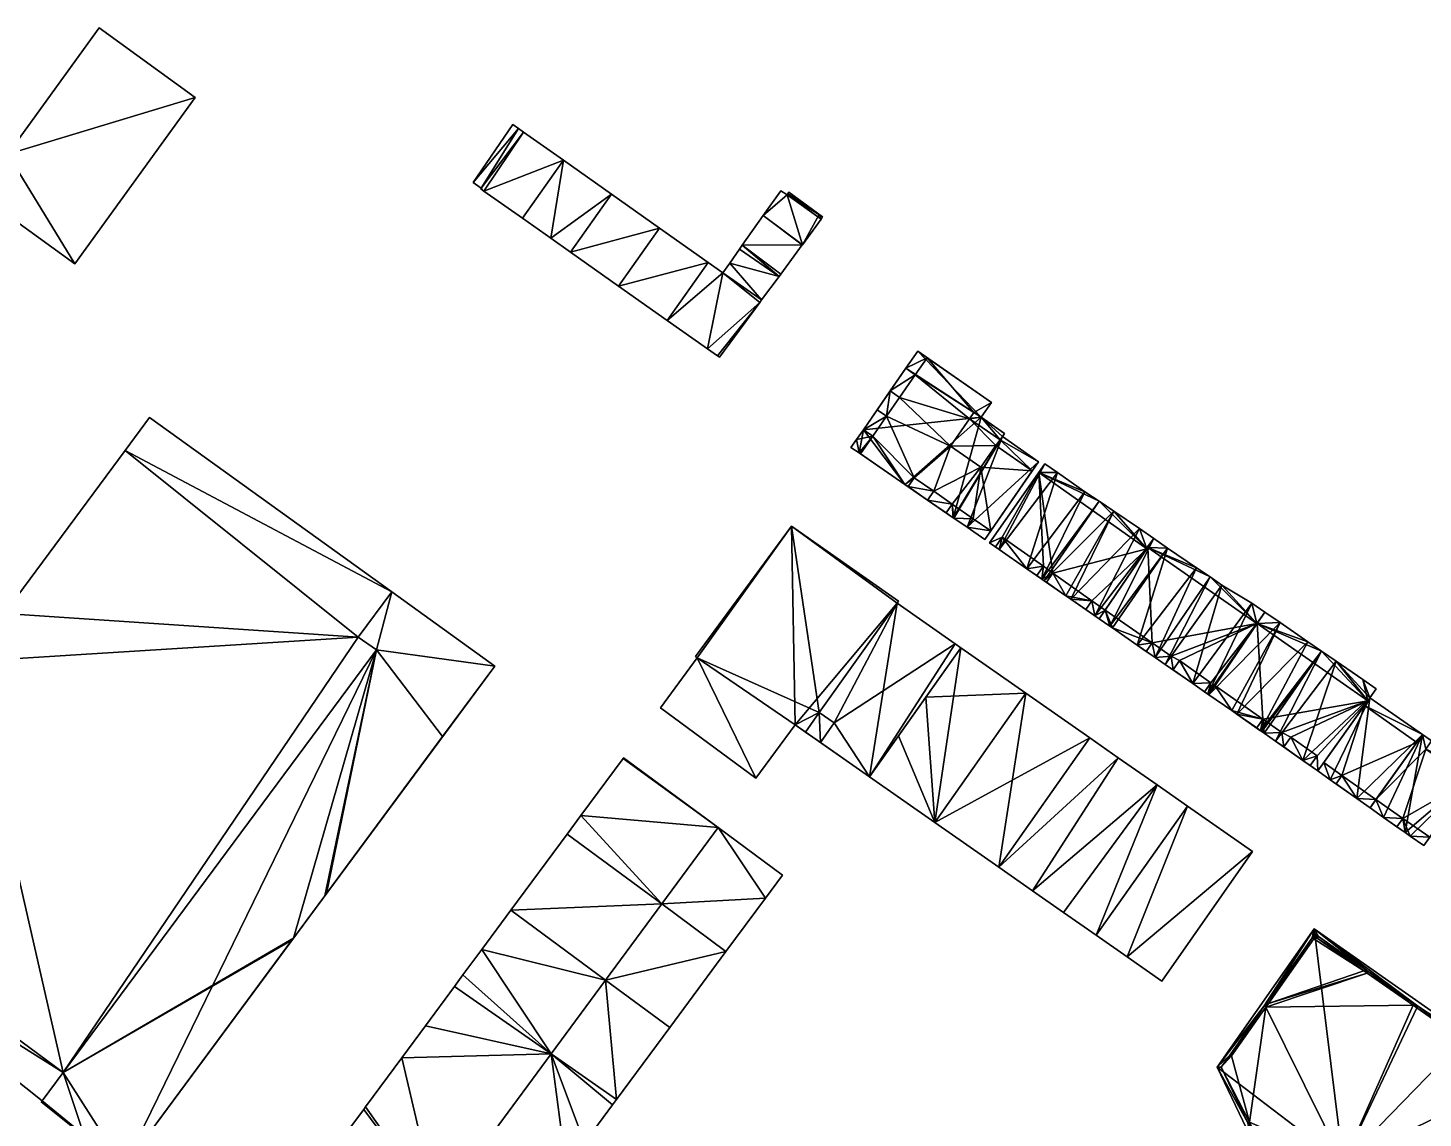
# Model space of a CAD drawing. Header units: inches. Extents: x 92123 to 92822, y 437993 to 438384.
# Drawn here: x 92481.2 to 92657.7, y 438186.5 to 438324.5 of the extents above; entities that cross this region are included whole.
import ezdxf

# ---------------------------------------------------------------- set-up
doc = ezdxf.new("R2010")
doc.units = ezdxf.units.IN
doc.header["$MEASUREMENT"] = 0
doc.layers.add('9200_4380_building', color=10, linetype='Continuous')

msp = doc.modelspace()

# ---------------------------------------------------------------- meshes
at = {"layer": '9200_4380_building'}
mesh = msp.add_polyface(dxfattribs=at)
corners = [(92502.32, 438315.67, 4.22), (92490.17, 438324.49, 4.22), (92478.63, 438308.51, 4.22), (92474.92, 438303.38, 4.22), (92487.08, 438294.6, 4.23), (92478.63, 438308.51, -1.38), (92490.17, 438324.49, -1.38), (92474.92, 438303.38, -1.38), (92487.08, 438294.6, -1.38), (92502.32, 438315.67, -1.38)]
mesh.append_faces([[corners[k] for k in face] for face in [(4, 3, 8), (3, 7, 8), (5, 9, 8), (6, 9, 5), (5, 8, 7), (9, 6, 1), (9, 1, 0), (0, 4, 8), (0, 8, 9), (5, 7, 2), (7, 3, 2), (6, 5, 1), (5, 2, 1), (2, 4, 0), (3, 4, 2), (0, 1, 2)]])
mesh = msp.add_polyface(dxfattribs=at)
corners = [(92569.09, 438293.47, 5.48), (92569.09, 438293.47, -1.31), (92567.23, 438294.78, -1.31), (92569.09, 438293.47, 8.08), (92567.23, 438294.78, 8.08), (92561.07, 438299.14, 8.08), (92561.07, 438299.14, -1.31), (92554.99, 438303.44, 8.08), (92554.99, 438303.44, -1.31), (92548.91, 438307.74, -1.31), (92548.91, 438307.74, 8.08), (92543.88, 438311.29, -1.31), (92543.88, 438311.29, 8.08), (92543.22, 438311.76, 8.08), (92543.22, 438311.76, -1.31), (92542.5, 438312.27, -1.31), (92542.5, 438312.27, 8.08), (92573.99, 438290.04, 8.08), (92573.99, 438290.04, 5.48), (92537.49, 438304.9, 8.08), (92537.49, 438304.9, -1.31), (92538.52, 438304.19, 8.08), (92538.52, 438304.19, -1.31), (92538.46, 438304.1, 8.08), (92538.46, 438304.1, -1.31), (92538.84, 438303.83, -1.31), (92538.84, 438303.83, 8.08), (92543.72, 438300.39, -1.31), (92543.72, 438300.39, 8.08), (92547.32, 438297.85, -1.31), (92547.32, 438297.85, 8.08), (92549.82, 438296.09, 8.08), (92549.82, 438296.09, -1.31), (92555.9, 438291.79, -1.31), (92555.9, 438291.79, 8.08), (92562.06, 438287.45, -1.31), (92562.06, 438287.45, 8.08), (92567.17, 438283.84, 8.08), (92567.17, 438283.84, -1.31), (92568.41, 438282.97, -1.31), (92568.41, 438282.97, 8.08), (92568.65, 438282.8, -1.31), (92568.65, 438282.8, 8.08), (92573.76, 438289.73, 8.08), (92573.99, 438290.04, -1.31), (92573.76, 438289.73, -1.31)]
mesh.append_faces([[corners[k] for k in face] for face in [(37, 40, 43), (3, 37, 43), (3, 36, 37), (3, 4, 36), (36, 4, 34), (34, 4, 5), (31, 34, 5), (7, 31, 5), (7, 30, 31), (7, 10, 30), (30, 10, 28), (13, 16, 19), (21, 13, 19), (21, 12, 13), (40, 42, 43), (10, 12, 26), (10, 26, 28), (21, 26, 12), (43, 17, 3), (21, 23, 26), (44, 1, 0), (44, 0, 18), (39, 38, 45), (39, 45, 41), (45, 38, 1), (44, 45, 1), (1, 38, 35), (2, 1, 35), (33, 2, 35), (33, 6, 2), (33, 32, 6), (20, 15, 14), (24, 22, 25), (22, 14, 11), (6, 32, 8), (22, 11, 25), (22, 20, 14), (9, 25, 11), (29, 8, 32), (8, 29, 9), (27, 25, 9), (29, 27, 9), (43, 42, 41), (43, 41, 45), (45, 18, 43), (44, 18, 45), (18, 17, 43), (42, 40, 41), (40, 39, 41), (40, 37, 39), (37, 38, 39), (37, 36, 35), (37, 35, 38), (36, 34, 35), (34, 33, 35), (34, 31, 33), (31, 32, 33), (31, 30, 29), (31, 29, 32), (30, 28, 29), (28, 27, 29), (28, 26, 27), (26, 25, 27), (26, 23, 25), (23, 24, 25), (22, 24, 23), (22, 23, 21), (21, 19, 20), (21, 20, 22), (15, 20, 19), (15, 19, 16), (18, 0, 17), (0, 3, 17), (14, 15, 13), (15, 16, 13), (11, 14, 13), (11, 13, 12), (9, 11, 10), (11, 12, 10), (8, 9, 7), (9, 10, 7), (6, 8, 7), (6, 7, 5), (2, 6, 5), (2, 5, 4), (4, 0, 2), (3, 0, 4), (0, 1, 2)]])
mesh = msp.add_polyface(dxfattribs=at)
corners = [(92576.43, 438293.33, 8.08), (92576.2, 438293.03, 8.08), (92576.2, 438293.03, 5.48), (92576.43, 438293.33, -1.31), (92576.2, 438293.03, -1.31), (92579.16, 438297.04, 8.08), (92579.15, 438297.03, -1.31), (92579.16, 438297.04, -1.31), (92579.15, 438297.03, 8.08), (92581.54, 438300.27, -1.31), (92581.54, 438300.27, 8.08), (92581.7, 438300.55, 8.08), (92581.7, 438300.55, -1.31), (92581.27, 438300.86, 8.08), (92577.45, 438303.68, -1.31), (92577.45, 438303.68, 8.08), (92577.32, 438303.48, 8.08), (92577.32, 438303.48, -1.31), (92577.25, 438303.37, 8.08), (92577.25, 438303.37, -1.31), (92576.41, 438303.88, 8.08), (92576.41, 438303.88, -1.31), (92571.21, 438296.48, 5.48), (92571.55, 438296.97, -1.31), (92571.21, 438296.48, -1.31), (92571.21, 438296.48, 8.08), (92571.55, 438296.97, 8.08), (92574.2, 438300.73, -1.31), (92574.2, 438300.73, 8.08)]
mesh.append_faces([[corners[k] for k in face] for face in [(11, 13, 10), (10, 13, 5), (5, 13, 18), (28, 5, 18), (26, 8, 28), (26, 0, 8), (25, 1, 26), (26, 1, 0), (28, 8, 5), (18, 13, 16), (20, 28, 18), (13, 15, 16), (2, 22, 24), (2, 24, 4), (1, 25, 2), (25, 22, 2), (17, 14, 12), (19, 17, 12), (9, 19, 12), (9, 7, 19), (19, 27, 21), (19, 7, 27), (27, 7, 6), (23, 3, 4), (24, 23, 4), (6, 3, 23), (6, 23, 27), (27, 23, 28), (23, 26, 28), (21, 27, 20), (27, 28, 20), (22, 26, 23), (25, 26, 22), (22, 23, 24), (19, 21, 20), (19, 20, 18), (17, 19, 18), (17, 18, 16), (14, 17, 16), (14, 16, 15), (15, 13, 14), (13, 11, 12), (13, 12, 14), (11, 10, 9), (11, 9, 12), (8, 0, 6), (0, 3, 6), (10, 5, 9), (5, 7, 9), (5, 8, 6), (5, 6, 7), (4, 3, 2), (3, 0, 2), (0, 1, 2)]])
mesh = msp.add_polyface(dxfattribs=at)
corners = [(92576.2, 438293.03, 5.48), (92571.21, 438296.48, 5.48), (92569.96, 438294.7, 5.48), (92569.09, 438293.47, 5.48), (92573.99, 438290.04, 5.48), (92569.09, 438293.47, -1.31), (92573.99, 438290.04, -1.31), (92569.96, 438294.7, -1.31), (92571.21, 438296.48, -1.31), (92576.2, 438293.03, -1.31)]
mesh.append_faces([[corners[k] for k in face] for face in [(7, 9, 6), (8, 9, 7), (7, 6, 5), (9, 8, 0), (8, 1, 0), (0, 4, 9), (4, 6, 9), (7, 5, 3), (7, 3, 2), (8, 7, 1), (7, 2, 1), (4, 3, 5), (4, 5, 6), (2, 4, 0), (3, 4, 2), (0, 1, 2)]])
mesh = msp.add_polyface(dxfattribs=at)
corners = [(92593.3, 438267.53, 13.13), (92593.3, 438267.53, 10.36), (92595.78, 438265.83, 10.41), (92595.78, 438265.83, 13.14), (92588.06, 438272.79, 13.12), (92588.06, 438272.79, 10.46), (92586.87, 438273.62, 10.54), (92593.44, 438280.58, 13.14), (92592.26, 438281.4, 10.71), (92592.26, 438281.4, 13.13), (92591.44, 438277.69, 13.14), (92590.27, 438278.53, 13.12), (92590.27, 438278.53, 10.72), (92600.75, 438262.35, 13.11), (92599.99, 438261.26, 13.13), (92599.99, 438261.26, 10.78), (92598.12, 438264.21, 13.14), (92597.34, 438263.09, 10.83), (92597.34, 438263.09, 13.13), (92585.29, 438271.36, 10.67), (92585.29, 438271.36, -1.34), (92586.35, 438270.68, -1.34), (92586.35, 438270.68, 12.82), (92592.14, 438266.68, 13.13), (92586.5, 438270.58, 13.12), (92592.14, 438266.68, -1.34), (92595, 438264.7, 10.4), (92592.53, 438266.41, 10.35), (92598.23, 438262.48, -1.34), (92592.53, 438266.41, 13.13), (92595, 438264.7, 10.81), (92598.23, 438262.48, 13.13), (92598.31, 438262.42, -1.34), (92598.31, 438262.42, 13.13), (92599.99, 438261.26, -1.34), (92602.24, 438259.7, -1.34), (92602.24, 438259.7, 10.83), (92608.22, 438268.39, 13.13), (92603, 438260.8, 13.13), (92609.03, 438269.57, 10.63), (92609.03, 438269.57, -1.34), (92604.46, 438272.74, -1.34), (92604.46, 438272.74, 10.68), (92601.77, 438275.19, 13.13), (92601.77, 438275.19, -1.34), (92603.08, 438277.08, -1.34), (92603.08, 438277.08, 13.13), (92593.75, 438283.55, 10.7), (92593.75, 438283.55, -1.34), (92594.93, 438282.73, 13.13), (92588.62, 438276.14, 10.32), (92586.87, 438273.62, -1.34), (92592.26, 438281.4, -1.34), (92588.62, 438276.14, 10.67), (92586.02, 438272.39, 10.61), (92586.02, 438272.39, -1.34), (92589.8, 438275.32, 13.12), (92589.8, 438275.32, 10.35), (92604.73, 438273.13, -1.34), (92601.77, 438275.19, 14.87), (92604.73, 438273.13, 14.9), (92600.87, 438275.81, 14.87), (92600.87, 438275.81, 13.13), (92604.46, 438272.74, 15.42), (92604.18, 438272.33, 11.55), (92604.18, 438272.33, 15.98), (92603.62, 438271.62, 15.98), (92601.73, 438268.88, 13.13), (92603.62, 438271.62, 13.13), (92601.73, 438268.88, 15.99), (92597.9, 438271.53, 15.98), (92597.9, 438271.53, 13.13), (92600.3, 438274.99, 13.13), (92600.3, 438274.99, 15.97)]
mesh.append_faces([[corners[k] for k in face] for face in [(16, 3, 30), (16, 30, 17), (2, 1, 27), (2, 27, 26), (70, 66, 73), (69, 66, 70), (66, 65, 73), (38, 13, 15), (38, 15, 36), (64, 37, 39), (68, 37, 64), (39, 42, 64), (65, 63, 59), (73, 65, 59), (63, 60, 59), (73, 59, 61), (12, 53, 56), (12, 56, 10), (47, 8, 49), (8, 7, 49), (72, 7, 10), (7, 9, 11), (46, 62, 43), (62, 7, 72), (62, 49, 7), (71, 10, 56), (38, 67, 13), (67, 16, 13), (71, 0, 3), (72, 10, 71), (37, 67, 38), (37, 68, 67), (13, 33, 14), (31, 16, 18), (67, 3, 16), (33, 16, 31), (67, 71, 3), (46, 49, 62), (71, 56, 0), (23, 4, 24), (13, 16, 33), (0, 56, 4), (0, 23, 29), (7, 11, 10), (0, 4, 23), (4, 22, 24), (4, 54, 22), (22, 54, 19), (4, 6, 54), (57, 50, 6), (57, 6, 5), (2, 26, 30), (2, 30, 3), (44, 58, 41), (44, 41, 28), (34, 41, 40), (25, 51, 44), (25, 44, 28), (48, 45, 44), (52, 48, 44), (51, 52, 44), (21, 51, 25), (20, 55, 21), (21, 55, 51), (32, 41, 34), (28, 41, 32), (40, 35, 34), (0, 29, 1), (29, 27, 1), (65, 66, 68), (65, 68, 64), (72, 71, 73), (71, 70, 73), (62, 72, 61), (72, 73, 61), (69, 70, 67), (70, 71, 67), (66, 69, 67), (66, 67, 68), (63, 65, 64), (63, 64, 42), (41, 58, 42), (58, 60, 42), (60, 63, 42), (43, 62, 61), (43, 61, 59), (43, 60, 58), (59, 60, 43), (43, 58, 44), (56, 53, 57), (53, 50, 57), (57, 5, 56), (5, 4, 56), (51, 55, 6), (55, 54, 6), (48, 52, 47), (52, 8, 47), (55, 20, 54), (20, 19, 54), (50, 53, 12), (52, 12, 8), (52, 51, 50), (52, 50, 12), (12, 11, 9), (50, 51, 6), (12, 9, 8), (47, 46, 45), (49, 46, 47), (47, 45, 48), (46, 43, 45), (43, 44, 45), (40, 41, 39), (41, 42, 39), (39, 37, 36), (35, 40, 39), (35, 39, 36), (37, 38, 36), (36, 15, 35), (15, 34, 35), (32, 15, 33), (34, 15, 32), (15, 14, 33), (33, 31, 32), (31, 28, 32), (31, 18, 17), (31, 17, 28), (30, 26, 17), (25, 28, 26), (23, 25, 27), (29, 23, 27), (17, 26, 28), (25, 26, 27), (21, 25, 22), (25, 23, 22), (23, 24, 22), (22, 19, 21), (19, 20, 21), (16, 17, 18), (13, 14, 15), (10, 11, 12), (7, 8, 9), (4, 5, 6), (3, 0, 2), (0, 1, 2)]])
mesh = msp.add_polyface(dxfattribs=at)
corners = [(92452.8, 438216.48, 7.57), (92452.8, 438216.48, 6.64), (92485.61, 438192.23, 6.64), (92485.61, 438192.23, 7.57), (92450.89, 438213.9, -1.18), (92450.89, 438213.9, 6.64), (92450.89, 438213.91, 6.64), (92450.89, 438213.91, -1.18), (92451, 438213.82, 6.64), (92451, 438213.82, -1.18), (92451.11, 438213.96, -1.18), (92451.11, 438213.96, 6.64), (92482.95, 438188.64, -1.18), (92482.95, 438188.64, 6.64), (92496.54, 438275.16, -1.18), (92496.54, 438275.16, 7.57), (92527.21, 438253.07, 7.57), (92527.21, 438253.07, -1.18), (92493.46, 438270.99, 7.57), (92493.46, 438270.99, -1.18), (92478.2, 438250.35, 7.57), (92478.2, 438250.35, -1.18), (92473.72, 438244.29, -1.18), (92473.72, 438244.29, 7.57), (92473.51, 438244.45, -1.18), (92473.51, 438244.45, 7.57), (92522.96, 438247.35, -1.18), (92525.26, 438245.76, -1.18), (92485.61, 438192.23, -1.18), (92525.26, 438245.76, 7.57), (92522.96, 438247.35, 7.57)]
mesh.append_faces([[corners[k] for k in face] for face in [(18, 16, 15), (23, 30, 20), (18, 30, 16), (0, 3, 23), (25, 0, 23), (30, 18, 20), (30, 23, 3), (30, 3, 29), (1, 6, 11), (1, 11, 2), (11, 6, 8), (11, 13, 2), (6, 5, 8), (16, 30, 26), (16, 26, 17), (27, 26, 29), (26, 30, 29), (2, 13, 12), (2, 12, 28), (28, 27, 2), (27, 29, 2), (29, 3, 2), (19, 17, 26), (19, 26, 21), (10, 22, 28), (21, 26, 22), (22, 26, 28), (7, 24, 10), (4, 7, 9), (9, 7, 10), (14, 17, 19), (12, 10, 28), (10, 24, 22), (26, 27, 28), (7, 1, 24), (1, 25, 24), (0, 25, 1), (6, 1, 7), (22, 24, 23), (24, 25, 23), (21, 22, 20), (22, 23, 20), (19, 21, 20), (19, 20, 18), (14, 19, 18), (14, 18, 15), (17, 14, 16), (14, 15, 16), (13, 11, 12), (11, 10, 12), (11, 8, 10), (8, 9, 10), (8, 5, 4), (8, 4, 9), (7, 4, 6), (4, 5, 6), (3, 0, 2), (0, 1, 2)]])
mesh = msp.add_polyface(dxfattribs=at)
corners = [(92604.06, 438258.44, 9.24), (92604.45, 438260, 9.22), (92603.58, 438258.77, 9.22), (92607.55, 438256.02, 9.35), (92609.66, 438256.32, 9.38), (92608.82, 438255.14, 9.39), (92609.66, 438256.32, 12.12), (92610.83, 438255.44, 12.12), (92610.03, 438254.3, 9.43), (92610.83, 438255.44, 9.33), (92615.78, 438251.94, 12.13), (92615.78, 438251.94, 9.39), (92615.01, 438250.85, 9.56), (92609.82, 438269.3, 10.25), (92609.82, 438269.3, -1.36), (92602.83, 438259.29, -1.36), (92609.07, 438268.22, 12.04), (92602.83, 438259.29, 12.11), (92603.58, 438258.77, 12.12), (92604.06, 438258.44, -1.36), (92607.55, 438256.02, -1.36), (92609.45, 438254.7, -1.36), (92609.45, 438254.7, 9.41), (92609.77, 438254.48, -1.36), (92609.77, 438254.48, 9.42), (92612.51, 438252.58, -1.36), (92612.51, 438252.58, 9.5), (92613.13, 438252.15, -1.36), (92613.13, 438252.15, 9.52), (92616.16, 438250.06, -1.36), (92616.16, 438250.06, 9.64), (92616.73, 438249.66, -1.36), (92616.73, 438249.66, 9.68), (92622.74, 438258.53, 12.07), (92617.47, 438250.75, 12.13), (92623.63, 438259.84, -1.36), (92623.63, 438259.84, 9.92), (92618.57, 438263.3, -1.36), (92618.57, 438263.3, 10.08), (92621.8, 438261.09, 9.97), (92621.8, 438261.09, -1.36), (92616.7, 438264.55, -1.36), (92616.7, 438264.55, 10.14), (92614.88, 438265.77, -1.36), (92614.88, 438265.77, 10.19), (92611.44, 438268.19, -1.36), (92611.44, 438268.19, 10.23), (92604.45, 438260, 12.11)]
mesh.append_faces([[corners[k] for k in face] for face in [(47, 6, 16), (7, 10, 33), (17, 47, 16), (16, 7, 33), (16, 6, 7), (17, 18, 47), (10, 34, 33), (12, 30, 10), (30, 32, 34), (30, 34, 10), (8, 7, 24), (22, 7, 6), (24, 7, 22), (22, 6, 5), (29, 35, 31), (29, 40, 35), (29, 27, 40), (40, 27, 37), (37, 27, 25), (23, 37, 25), (23, 41, 37), (19, 15, 14), (21, 43, 41), (45, 43, 20), (20, 43, 21), (45, 19, 14), (41, 23, 21), (45, 20, 19), (38, 33, 39), (33, 36, 39), (42, 33, 38), (46, 16, 44), (33, 42, 16), (46, 13, 16), (16, 42, 44), (11, 9, 26), (11, 26, 28), (11, 28, 12), (26, 9, 8), (10, 7, 11), (7, 9, 11), (47, 18, 2), (47, 2, 1), (6, 47, 4), (47, 1, 4), (35, 40, 36), (40, 39, 36), (45, 14, 46), (14, 13, 46), (43, 45, 44), (45, 46, 44), (41, 43, 42), (43, 44, 42), (37, 41, 38), (41, 42, 38), (40, 37, 39), (37, 38, 39), (36, 33, 32), (31, 35, 32), (35, 36, 32), (33, 34, 32), (32, 30, 31), (30, 29, 31), (30, 12, 29), (27, 12, 28), (29, 12, 27), (28, 26, 27), (26, 25, 27), (23, 25, 8), (25, 26, 8), (23, 8, 24), (24, 22, 23), (22, 21, 23), (22, 5, 21), (20, 5, 3), (21, 5, 20), (3, 0, 20), (0, 19, 20), (0, 2, 19), (15, 2, 17), (19, 2, 15), (2, 18, 17), (17, 13, 15), (16, 13, 17), (13, 14, 15), (10, 11, 12), (7, 8, 9), (6, 4, 5), (5, 4, 3), (0, 3, 1), (3, 4, 1), (0, 1, 2)]])
mesh = msp.add_polyface(dxfattribs=at)
corners = [(92581.29, 438237.81, 8.21), (92581.29, 438237.81, 10.68), (92583.17, 438236.5, 10.68), (92583.17, 438236.5, 8.21), (92599.2, 438246.01, -1.34), (92598.49, 438246.5, 8.21), (92599.2, 438246.01, 8.21), (92598.49, 438246.5, -1.34), (92591.14, 438251.64, 8.21), (92591.14, 438251.64, -1.34), (92591.33, 438251.91, 8.21), (92591.33, 438251.91, -1.34), (92577.76, 438261.39, 8.21), (92577.76, 438261.39, -1.34), (92565.62, 438244.91, 8.21), (92565.62, 438244.91, -1.34), (92565.85, 438244.74, -1.34), (92565.85, 438244.74, 8.21), (92561.2, 438238.41, -1.34), (92561.2, 438238.41, 8.21), (92573.26, 438229.51, -1.34), (92573.26, 438229.51, 8.21), (92578.23, 438236.26, 8.21), (92578.23, 438236.26, -1.34), (92581.43, 438234.02, 8.21), (92579.56, 438235.33, 10.68), (92579.56, 438235.33, 8.21), (92587.65, 438229.67, -1.34), (92587.65, 438229.67, 8.21), (92581.43, 438234.02, 10.68)]
mesh.append_faces([[corners[k] for k in face] for face in [(2, 1, 29), (1, 25, 29), (28, 3, 24), (28, 5, 3), (8, 12, 0), (3, 5, 8), (0, 12, 17), (0, 22, 26), (17, 19, 21), (22, 17, 21), (22, 0, 17), (10, 12, 8), (8, 0, 3), (28, 6, 5), (17, 12, 14), (2, 29, 3), (29, 24, 3), (23, 13, 9), (23, 9, 27), (13, 11, 9), (15, 13, 16), (16, 13, 23), (18, 16, 20), (9, 7, 27), (20, 16, 23), (7, 4, 27), (0, 26, 1), (26, 25, 1), (6, 28, 4), (28, 27, 4), (26, 23, 24), (25, 24, 29), (24, 27, 28), (22, 23, 26), (23, 27, 24), (24, 25, 26), (22, 21, 20), (22, 20, 23), (21, 19, 20), (19, 18, 20), (16, 18, 17), (18, 19, 17), (17, 14, 16), (14, 15, 16), (13, 15, 14), (13, 14, 12), (11, 13, 12), (11, 12, 10), (10, 8, 9), (10, 9, 11), (7, 9, 8), (7, 8, 5), (4, 7, 5), (4, 5, 6), (3, 0, 2), (0, 1, 2)]])
mesh = msp.add_polyface(dxfattribs=at)
corners = [(92636.68, 438249.08, 12), (92630.86, 438241.59, 12.14), (92630.57, 438240.07, 12.15), (92623.4, 438246.62, 12.12), (92622.86, 438258.71, 12), (92617.47, 438250.75, 12.1), (92630.46, 438240.15, 12.15), (92630.05, 438240.43, 12.15), (92625.81, 438244.94, 12.15), (92626.06, 438243.2, 12.14), (92625.07, 438243.88, 12.14), (92626.89, 438244.38, 12.13), (92623.4, 438246.62, 9.3), (92622.66, 438245.55, 9.47), (92625.07, 438243.88, 9.65), (92632.25, 438253.95, -1.26), (92632.25, 438253.95, 9.96), (92636.02, 438251.64, 9.59), (92636.02, 438251.64, -1.26), (92630.74, 438254.97, -1.26), (92630.74, 438254.97, 10), (92629.03, 438256.12, -1.26), (92629.03, 438256.12, 10.04), (92625.38, 438258.64, -1.26), (92625.38, 438258.64, 10.08), (92623.63, 438259.84, -1.26), (92623.63, 438259.84, 10.1), (92616.73, 438249.66, -1.26), (92616.73, 438249.66, 9.5), (92617.47, 438250.75, 9.44), (92625.07, 438243.88, -1.26), (92626.06, 438243.2, 9.36), (92628.55, 438241.47, 9.37), (92628.55, 438241.47, -1.26), (92618.07, 438248.73, 9.49), (92618.07, 438248.73, -1.26), (92618.38, 438248.52, 9.49), (92618.38, 438248.52, -1.26), (92621.53, 438246.33, 9.47), (92621.53, 438246.33, -1.26), (92623.79, 438244.77, -1.26), (92623.79, 438244.77, 9.55), (92630.05, 438240.43, 9.38), (92630.46, 438240.15, -1.26), (92630.57, 438240.07, -1.26), (92637.66, 438250.53, 9.55), (92637.66, 438250.53, -1.26), (92630.86, 438241.59, 9.39), (92626.89, 438244.38, 9.38)]
mesh.append_faces([[corners[k] for k in face] for face in [(31, 32, 48), (32, 42, 47), (32, 47, 48), (13, 41, 3), (41, 14, 8), (41, 8, 3), (0, 16, 20), (24, 4, 22), (4, 24, 26), (45, 17, 0), (4, 0, 20), (17, 16, 0), (4, 20, 22), (43, 46, 44), (43, 18, 46), (43, 33, 18), (18, 33, 15), (15, 33, 30), (19, 15, 30), (27, 25, 35), (23, 35, 25), (39, 37, 23), (23, 37, 35), (21, 40, 39), (21, 39, 23), (19, 40, 21), (40, 19, 30), (12, 29, 36), (12, 36, 38), (36, 29, 34), (34, 29, 28), (12, 38, 13), (11, 9, 48), (9, 31, 48), (1, 11, 47), (11, 48, 47), (47, 42, 7), (47, 7, 1), (3, 5, 29), (3, 29, 12), (46, 18, 45), (18, 17, 45), (44, 45, 2), (46, 45, 44), (45, 0, 2), (2, 6, 44), (6, 43, 44), (6, 7, 42), (6, 42, 43), (43, 42, 33), (33, 42, 32), (14, 41, 30), (41, 40, 30), (41, 13, 40), (39, 13, 38), (40, 13, 39), (38, 36, 37), (38, 37, 39), (36, 34, 35), (36, 35, 37), (34, 28, 27), (34, 27, 35), (33, 31, 30), (32, 31, 33), (14, 31, 9), (30, 31, 14), (14, 9, 10), (25, 27, 29), (25, 29, 26), (5, 4, 29), (29, 4, 26), (27, 28, 29), (23, 25, 24), (25, 26, 24), (21, 23, 22), (23, 24, 22), (19, 21, 20), (21, 22, 20), (15, 19, 16), (19, 20, 16), (18, 15, 17), (15, 16, 17), (8, 14, 10), (3, 12, 13), (0, 11, 1), (11, 8, 9), (0, 8, 11), (9, 8, 10), (0, 3, 8), (0, 4, 3), (1, 7, 6), (1, 6, 2), (3, 4, 5), (0, 1, 2)]])
mesh = msp.add_polyface(dxfattribs=at)
corners = [(92485.61, 438192.23, 6.64), (92525.26, 438245.76, -1.18), (92485.61, 438192.23, -1.18), (92485.61, 438192.23, 7.57), (92525.26, 438245.76, 7.57), (92527.21, 438253.07, 7.57), (92540.24, 438243.69, -1.18), (92527.21, 438253.07, -1.18), (92527.21, 438253.07, 10.22), (92540.24, 438243.69, 10.22), (92482.84, 438188.5, -1.18), (92488.32, 438184.14, 10.22), (92482.84, 438188.5, 10.22), (92493.28, 438180.2, -1.18), (92493.28, 438180.2, 10.22), (92514.56, 438208.97, 10.22), (92514.77, 438209.26, 10.22), (92518.72, 438214.6, 10.22), (92518.94, 438214.89, 10.22), (92533.63, 438234.76, 10.22), (92522.96, 438247.35, 10.22), (92522.96, 438247.35, 7.57), (92525.26, 438245.76, 10.22), (92482.95, 438188.64, 6.64), (92482.95, 438188.64, -1.18), (92482.95, 438188.64, 10.22), (92485.61, 438192.23, 10.22), (92522.96, 438247.35, -1.18)]
mesh.append_faces([[corners[k] for k in face] for face in [(18, 19, 22), (16, 17, 22), (26, 16, 22), (14, 15, 26), (11, 14, 26), (16, 26, 15), (25, 11, 26), (8, 22, 9), (17, 18, 22), (22, 19, 9), (12, 11, 25), (20, 22, 8), (2, 24, 0), (24, 23, 0), (4, 21, 27), (4, 27, 1), (7, 27, 5), (27, 21, 5), (13, 1, 6), (13, 2, 1), (13, 24, 2), (1, 7, 6), (27, 7, 1), (10, 24, 13), (4, 3, 26), (4, 26, 22), (25, 3, 23), (26, 3, 25), (3, 0, 23), (12, 23, 10), (25, 23, 12), (23, 24, 10), (22, 20, 4), (20, 21, 4), (5, 21, 20), (5, 20, 8), (9, 19, 6), (19, 18, 6), (6, 18, 17), (13, 17, 16), (6, 17, 13), (14, 13, 15), (15, 13, 16), (10, 13, 11), (13, 14, 11), (10, 11, 12), (5, 9, 6), (8, 9, 5), (5, 6, 7), (0, 4, 1), (3, 4, 0), (0, 1, 2)]])
mesh = msp.add_polyface(dxfattribs=at)
corners = [(92636.69, 438249.1, 12.05), (92644.84, 438245.59, 9.64), (92643.14, 438246.75, 9.67), (92650.7, 438239.29, 11.96), (92639.62, 438249.2, 9.72), (92637.66, 438250.53, 9.77), (92646.69, 438244.31, 9.59), (92650.06, 438242.01, 9.52), (92650.95, 438239.65, 11.38), (92651.76, 438240.79, 9.54), (92637.42, 438236.97, 12.17), (92637.42, 438236.97, 9.3), (92636.65, 438235.86, 9.67), (92639.83, 438235.29, 12.18), (92639.04, 438234.18, 9.72), (92639.04, 438234.18, 12.1), (92630.57, 438240.07, -1.47), (92630.57, 438240.07, 9.69), (92631.37, 438241.24, 9.36), (92631.37, 438241.24, 12.13), (92637.66, 438250.53, -1.47), (92640.08, 438233.45, 12.09), (92639.04, 438234.18, -1.47), (92640.08, 438233.45, 9.34), (92642.5, 438231.74, 9.34), (92642.5, 438231.74, -1.47), (92633.49, 438238.05, 9.68), (92633.49, 438238.05, -1.47), (92634.14, 438237.6, 9.68), (92634.14, 438237.6, -1.47), (92637.15, 438235.51, -1.47), (92637.15, 438235.51, 9.68), (92637.3, 438235.41, -1.47), (92637.3, 438235.41, 9.68), (92637.6, 438235.2, -1.47), (92637.6, 438235.2, 9.69), (92643.41, 438231.1, 9.34), (92644.38, 438230.41, -1.47), (92644.38, 438230.41, 12.06), (92643.41, 438231.1, 12.06), (92650.7, 438239.29, 11.96), (92650.95, 438239.65, -1.47), (92651.76, 438240.79, -1.47), (92646.69, 438244.31, -1.47), (92650.06, 438242.01, -1.47), (92644.84, 438245.59, -1.47), (92643.14, 438246.75, -1.47), (92639.62, 438249.2, -1.47), (92640.95, 438234.68, 12.08), (92640.95, 438234.68, 9.32), (92644.3, 438232.31, 12.05), (92644.3, 438232.31, 9.31)]
mesh.append_faces([[corners[k] for k in face] for face in [(23, 24, 49), (24, 36, 51), (24, 51, 49), (10, 35, 13), (10, 33, 35), (12, 31, 10), (35, 14, 13), (31, 33, 10), (44, 42, 41), (43, 44, 41), (25, 43, 41), (22, 45, 43), (22, 34, 45), (45, 32, 30), (46, 30, 29), (47, 16, 20), (47, 29, 27), (46, 29, 47), (45, 30, 46), (22, 43, 25), (34, 32, 45), (41, 37, 25), (47, 27, 16), (21, 13, 15), (40, 13, 48), (48, 13, 21), (40, 10, 13), (40, 0, 10), (40, 50, 38), (38, 50, 39), (10, 0, 19), (40, 48, 50), (11, 18, 26), (11, 26, 28), (11, 28, 12), (26, 18, 17), (51, 36, 50), (36, 39, 50), (50, 48, 49), (50, 49, 51), (48, 21, 23), (48, 23, 49), (10, 19, 18), (10, 18, 11), (42, 44, 7), (42, 7, 9), (47, 20, 4), (20, 5, 4), (46, 47, 2), (47, 4, 2), (45, 46, 1), (46, 2, 1), (43, 45, 6), (45, 1, 6), (44, 43, 7), (43, 6, 7), (9, 8, 41), (9, 41, 42), (37, 8, 38), (41, 8, 37), (8, 40, 38), (38, 39, 36), (38, 36, 37), (37, 36, 25), (25, 36, 24), (14, 35, 22), (35, 34, 22), (35, 33, 34), (33, 32, 34), (33, 31, 32), (31, 30, 32), (31, 12, 30), (29, 12, 28), (30, 12, 29), (28, 26, 27), (28, 27, 29), (26, 17, 16), (26, 16, 27), (25, 23, 22), (24, 23, 25), (14, 23, 21), (22, 23, 14), (14, 21, 15), (20, 16, 18), (20, 18, 5), (19, 0, 18), (18, 0, 5), (16, 17, 18), (13, 14, 15), (10, 11, 12), (6, 3, 7), (7, 8, 9), (7, 3, 8), (6, 1, 3), (2, 4, 0), (0, 4, 5), (0, 3, 1), (0, 1, 2)]])
mesh = msp.add_polyface(dxfattribs=at)
corners = [(92595.91, 438223.9, -1.19), (92587.65, 438229.67, -1.19), (92599.2, 438246.01, -1.19), (92607.43, 438240.26, -1.19), (92587.65, 438229.67, 4.98), (92595.91, 438223.9, 4.98), (92607.43, 438240.26, 4.95), (92599.2, 438246.01, 4.94), (92591.33, 438234.87, 4.97), (92594.79, 438239.77, 4.96)]
mesh.append_faces([[corners[k] for k in face] for face in [(9, 6, 7), (8, 5, 9), (6, 9, 5), (4, 5, 8), (4, 8, 1), (1, 9, 2), (9, 7, 2), (8, 9, 1), (3, 2, 7), (3, 7, 6), (6, 5, 0), (6, 0, 3), (5, 4, 0), (4, 1, 0), (3, 0, 2), (0, 1, 2)]])
mesh = msp.add_polyface(dxfattribs=at)
corners = [(92615.54, 438234.59, -1.25), (92595.91, 438223.9, -1.25), (92607.43, 438240.26, -1.25), (92604.03, 438218.22, -1.25), (92595.91, 438223.9, 4.96), (92607.43, 438240.26, 4.93), (92604.03, 438218.22, 4.95), (92615.54, 438234.59, 4.91)]
mesh.append_faces([[corners[k] for k in face] for face in [(5, 4, 6), (5, 6, 7), (0, 2, 7), (2, 5, 7), (7, 6, 3), (7, 3, 0), (6, 4, 1), (6, 1, 3), (2, 1, 5), (1, 4, 5), (0, 3, 1), (0, 1, 2)]])
mesh = msp.add_polyface(dxfattribs=at)
corners = [(92647.43, 438229.84, 11.84), (92650.27, 438238.7, 11.7), (92645.13, 438231.47, 11.81), (92651.74, 438226.8, 11.89), (92656.9, 438234.03, 11.77), (92647.43, 438229.84, 9.04), (92646.69, 438228.78, 9.19), (92645.95, 438229.3, 9.23), (92644.38, 438230.41, -1.47), (92645.95, 438229.3, -1.47), (92644.38, 438230.41, 9.31), (92649.32, 438226.93, -1.47), (92649.32, 438226.93, 9.28), (92650.99, 438225.75, -1.47), (92650.99, 438225.75, 9.34), (92657.61, 438235.02, -1.47), (92657.61, 438235.02, 10.08), (92650.95, 438239.65, 10.07), (92650.95, 438239.65, -1.47), (92645.13, 438231.47, 9.19)]
mesh.append_faces([[corners[k] for k in face] for face in [(11, 15, 13), (9, 18, 11), (15, 11, 18), (8, 18, 9), (16, 17, 1), (16, 1, 4), (6, 12, 0), (12, 14, 3), (12, 3, 0), (10, 7, 19), (7, 6, 5), (7, 5, 19), (0, 2, 19), (0, 19, 5), (18, 8, 19), (18, 19, 17), (2, 1, 19), (19, 1, 17), (8, 10, 19), (15, 18, 17), (15, 17, 16), (16, 4, 14), (13, 15, 14), (15, 16, 14), (4, 3, 14), (14, 12, 13), (12, 11, 13), (12, 6, 11), (9, 6, 7), (11, 6, 9), (7, 10, 8), (7, 8, 9), (0, 5, 6), (0, 4, 1), (3, 4, 0), (0, 1, 2)]])
mesh = msp.add_polyface(dxfattribs=at)
corners = [(92604.03, 438218.22, 4.97), (92619.12, 438232.09, 4.9), (92615.54, 438234.59, 4.9), (92608.29, 438215.24, 4.97), (92624.05, 438228.64, 4.9), (92612.22, 438212.5, 4.97), (92616.32, 438209.63, 4.96), (92627.89, 438225.96, 4.89), (92604.03, 438218.22, -1.28), (92608.29, 438215.24, -1.28), (92612.22, 438212.5, -1.28), (92616.32, 438209.63, -1.28), (92624.05, 438228.64, -1.28), (92627.89, 438225.96, -1.28), (92619.12, 438232.09, -1.28), (92615.54, 438234.59, -1.28)]
mesh.append_faces([[corners[k] for k in face] for face in [(7, 6, 11), (7, 11, 13), (11, 12, 13), (10, 9, 12), (9, 8, 14), (14, 8, 15), (9, 14, 12), (12, 11, 10), (15, 8, 2), (8, 0, 2), (14, 15, 1), (15, 2, 1), (12, 14, 4), (14, 1, 4), (13, 12, 7), (12, 4, 7), (6, 5, 10), (6, 10, 11), (5, 3, 9), (5, 9, 10), (3, 0, 8), (3, 8, 9), (7, 4, 6), (6, 4, 5), (5, 4, 3), (0, 3, 1), (3, 4, 1), (0, 1, 2)]])
mesh = msp.add_polyface(dxfattribs=at)
corners = [(92658.06, 438233.18, 11.77), (92658.77, 438234.21, 11.77), (92657.61, 438235.02, 11.77), (92655.14, 438224.41, 11.86), (92651.73, 438226.79, 11.85), (92658.55, 438222.03, 11.87), (92663.68, 438229.28, 11.8), (92658.77, 438234.21, 10.11), (92652.71, 438224.54, 9.47), (92650.99, 438225.75, -1.4), (92652.71, 438224.54, -1.4), (92650.99, 438225.75, 9.48), (92654.4, 438223.34, 9.09), (92654.4, 438223.34, 9.46), (92655.43, 438222.62, -1.4), (92655.43, 438222.62, 9.11), (92656.08, 438222.17, -1.4), (92656.08, 438222.17, 9.12), (92657.8, 438220.98, -1.4), (92657.8, 438220.98, 9.15), (92658.55, 438222.03, 9.09), (92664.41, 438230.3, -1.4), (92664.41, 438230.3, 10.14), (92657.61, 438235.02, -1.4), (92655.14, 438224.41, 9.03)]
mesh.append_faces([[corners[k] for k in face] for face in [(18, 16, 21), (21, 16, 14), (23, 10, 9), (10, 23, 14), (23, 21, 14), (22, 7, 0), (22, 0, 6), (24, 17, 20), (12, 15, 24), (17, 19, 20), (15, 17, 24), (4, 8, 3), (8, 13, 3), (11, 8, 4), (5, 3, 20), (3, 24, 20), (3, 13, 24), (13, 12, 24), (11, 2, 23), (4, 2, 11), (11, 23, 9), (2, 7, 23), (2, 1, 7), (7, 22, 21), (7, 21, 23), (20, 22, 6), (20, 21, 22), (19, 18, 20), (18, 21, 20), (6, 5, 20), (19, 17, 18), (17, 16, 18), (17, 15, 16), (15, 14, 16), (15, 12, 14), (10, 12, 8), (14, 12, 10), (12, 13, 8), (8, 11, 9), (8, 9, 10), (1, 0, 7), (3, 6, 0), (5, 6, 3), (4, 0, 2), (3, 0, 4), (0, 1, 2)]])
mesh = msp.add_polyface(dxfattribs=at)
corners = [(92561.35, 438213.57, 8.05), (92568.49, 438223.24, 8.05), (92551.12, 438224.76, 8.05), (92556.48, 438232.01, 8.05), (92549.39, 438222.42, 8.05), (92556.53, 438232.08, 8.05), (92568.49, 438223.24, 2.75), (92561.35, 438213.57, -1.24), (92568.49, 438223.24, -1.24), (92561.35, 438213.57, 2.75), (92556.53, 438232.08, -1.24), (92549.39, 438222.42, -1.24), (92556.48, 438232.01, -1.24), (92551.12, 438224.76, -1.24)]
mesh.append_faces([[corners[k] for k in face] for face in [(10, 8, 12), (13, 8, 7), (12, 8, 13), (13, 7, 11), (1, 0, 9), (1, 9, 6), (13, 11, 2), (11, 4, 2), (12, 13, 3), (13, 2, 3), (10, 12, 5), (12, 3, 5), (11, 9, 4), (7, 9, 11), (9, 0, 4), (5, 6, 10), (1, 6, 5), (6, 8, 10), (6, 9, 7), (6, 7, 8), (3, 1, 5), (4, 0, 2), (2, 1, 3), (0, 1, 2)]])
mesh = msp.add_polyface(dxfattribs=at)
corners = [(92620.24, 438206.88, 4.96), (92627.89, 438225.96, 4.9), (92616.32, 438209.63, 4.96), (92624.64, 438203.81, 4.97), (92636.13, 438220.2, 4.91), (92616.32, 438209.63, -1.28), (92620.24, 438206.88, -1.28), (92624.64, 438203.81, -1.28), (92636.13, 438220.2, -1.28), (92627.89, 438225.96, -1.28)]
mesh.append_faces([[corners[k] for k in face] for face in [(4, 3, 7), (4, 7, 8), (5, 9, 6), (9, 8, 6), (8, 7, 6), (9, 5, 1), (5, 2, 1), (8, 9, 1), (8, 1, 4), (3, 0, 7), (0, 6, 7), (0, 2, 6), (2, 5, 6), (0, 4, 1), (3, 4, 0), (0, 1, 2)]])
mesh = msp.add_polyface(dxfattribs=at)
corners = [(92561.35, 438213.57, 8.05), (92542.26, 438212.77, 8.05), (92554.24, 438203.92, 8.05), (92549.39, 438222.42, 8.05), (92554.24, 438203.92, 2.48), (92554.24, 438203.92, -1.24), (92561.35, 438213.57, -1.24), (92561.35, 438213.57, 2.48), (92549.39, 438222.42, -1.24), (92542.26, 438212.77, -1.24)]
mesh.append_faces([[corners[k] for k in face] for face in [(5, 9, 6), (9, 8, 6), (0, 2, 7), (2, 4, 7), (8, 9, 3), (9, 1, 3), (9, 4, 1), (5, 4, 9), (4, 2, 1), (3, 7, 8), (0, 7, 3), (7, 6, 8), (7, 4, 6), (4, 5, 6), (0, 3, 1), (0, 1, 2)]])
mesh = msp.add_polyface(dxfattribs=at)
corners = [(92574.48, 438214.31, 2.75), (92576.63, 438217.22, 2.75), (92568.49, 438223.24, 2.75), (92569.48, 438207.55, 2.75), (92561.35, 438213.57, 2.75), (92561.35, 438213.57, -1.24), (92568.49, 438223.24, -1.24), (92569.48, 438207.55, -1.24), (92574.48, 438214.31, -1.24), (92576.63, 438217.22, -1.24)]
mesh.append_faces([[corners[k] for k in face] for face in [(6, 8, 5), (9, 8, 6), (8, 7, 5), (3, 4, 7), (4, 5, 7), (9, 6, 2), (9, 2, 1), (1, 0, 8), (1, 8, 9), (0, 3, 7), (0, 7, 8), (6, 5, 2), (5, 4, 2), (4, 0, 2), (3, 0, 4), (0, 1, 2)]])
mesh = msp.add_polyface(dxfattribs=at)
corners = [(92569.48, 438207.55, 2.48), (92554.24, 438203.92, 2.48), (92562.37, 438197.92, 2.48), (92561.35, 438213.57, 2.48), (92561.35, 438213.57, -1.24), (92554.24, 438203.92, -1.24), (92562.37, 438197.92, -1.24), (92569.48, 438207.55, -1.24)]
mesh.append_faces([[corners[k] for k in face] for face in [(6, 5, 7), (5, 4, 7), (2, 1, 6), (1, 5, 6), (7, 4, 3), (7, 3, 0), (0, 2, 7), (2, 6, 7), (4, 5, 1), (4, 1, 3), (0, 3, 1), (0, 1, 2)]])
mesh = msp.add_polyface(dxfattribs=at)
corners = [(92547.37, 438194.6, 8.05), (92538.59, 438207.81, 8.05), (92536.2, 438204.58, 8.05), (92535.14, 438203.14, 8.05), (92554.24, 438203.92, 8.05), (92542.26, 438212.77, 8.05), (92547.37, 438194.6, 3.25), (92547.37, 438194.6, -1.24), (92554.24, 438203.92, -1.24), (92554.24, 438203.92, 3.25), (92542.26, 438212.77, -1.24), (92535.14, 438203.14, -1.24), (92538.59, 438207.81, -1.24), (92536.2, 438204.58, -1.24)]
mesh.append_faces([[corners[k] for k in face] for face in [(10, 8, 12), (13, 12, 7), (12, 8, 7), (13, 7, 11), (4, 0, 6), (4, 6, 9), (13, 11, 3), (13, 3, 2), (12, 13, 1), (13, 2, 1), (10, 12, 1), (10, 1, 5), (11, 6, 3), (7, 6, 11), (6, 0, 3), (5, 9, 10), (4, 9, 5), (9, 8, 10), (9, 6, 8), (6, 7, 8), (5, 1, 4), (4, 1, 0), (3, 0, 2), (0, 1, 2)]])
mesh = msp.add_polyface(dxfattribs=at)
corners = [(92669.04, 438191.93, -1.5), (92663.21, 438196.01, 4), (92669.04, 438191.93, 4), (92663.21, 438196.01, -1.5), (92638.14, 438200.97, -1.5), (92638.14, 438200.97, 4), (92643.89, 438209.15, 4), (92643.89, 438209.15, -1.5), (92637.93, 438201.11, -1.5), (92637.93, 438201.11, 4), (92637.61, 438200.66, -1.5), (92637.61, 438200.66, 4), (92637.82, 438200.52, 4), (92637.82, 438200.52, -1.5), (92633.48, 438194.34, 4), (92633.48, 438194.34, -1.5), (92633.27, 438194.49, 4), (92633.27, 438194.49, -1.5), (92632.16, 438192.89, 4), (92632.16, 438192.89, -1.5), (92635.52, 438185.85, 4), (92635.52, 438185.85, -1.5), (92635.74, 438185.96, 4), (92635.74, 438185.96, -1.5), (92636.46, 438184.46, 4), (92636.46, 438184.46, -1.5), (92638.41, 438180.36, -1.5), (92638.41, 438180.36, 4), (92638.18, 438180.26, 4), (92638.18, 438180.26, -1.5), (92638.4, 438179.8, 4), (92638.4, 438179.8, -1.5), (92638.63, 438179.91, 4), (92638.63, 438179.91, -1.5), (92639.94, 438177.16, 4), (92639.94, 438177.16, -1.5), (92655.46, 438174.99, 4), (92649.59, 438166.6, -1.5), (92655.46, 438174.99, -1.5), (92649.59, 438166.6, 4), (92657.25, 438173.73, 4), (92657.25, 438173.73, -1.5), (92657.38, 438173.9, -1.5), (92657.38, 438173.9, 4), (92657.21, 438174.02, 4), (92657.21, 438174.02, -1.5), (92657.54, 438174.48, 4), (92657.54, 438174.48, -1.5), (92657.33, 438174.62, 4), (92657.33, 438174.62, -1.5), (92663.06, 438182.82, -1.5), (92663.06, 438182.82, 4), (92663.27, 438182.68, 4), (92663.27, 438182.68, -1.5), (92663.6, 438183.16, -1.5), (92663.6, 438183.16, 4), (92663.39, 438183.3, -1.5), (92663.39, 438183.3, 4), (92669.12, 438191.49, 4), (92669.12, 438191.49, -1.5), (92669.32, 438191.35, -1.5), (92669.32, 438191.35, 4), (92669.64, 438191.81, -1.5), (92669.64, 438191.81, 4), (92669.18, 438192.13, -1.5), (92669.18, 438192.13, 4), (92652.98, 438177.01, -1.5), (92647.96, 438169.89, -1.5), (92669.32, 438191.35, -1.5), (92647.59, 438180.77, -1.5), (92636.46, 438184.46, -1.5), (92650.2, 438205.12, -1.5), (92650.62, 438204.82, -1.5), (92637.82, 438200.52, -1.5), (92638.18, 438180.26, -1.5), (92637.93, 438201.11, -1.5), (92644.01, 438209.75, -1.5), (92644.32, 438209.24, -1.5), (92643.68, 438209.3, -1.5), (92644.46, 438209.44, -1.5), (92650.76, 438205.03, -1.5), (92650.34, 438205.32, -1.5), (92656.46, 438200.74, -1.5), (92656.91, 438200.42, -1.5), (92657.06, 438200.62, -1.5), (92656.6, 438200.94, -1.5), (92662.75, 438196.33, -1.5), (92663.36, 438196.21, -1.5), (92662.89, 438196.54, -1.5), (92663.36, 438196.21, 4), (92662.89, 438196.54, 4), (92662.75, 438196.33, 4), (92656.91, 438200.42, 4), (92657.06, 438200.62, 4), (92656.6, 438200.94, 4), (92656.46, 438200.74, 4), (92650.62, 438204.82, 4), (92650.76, 438205.03, 4), (92650.34, 438205.32, 4), (92650.2, 438205.12, 4), (92644.32, 438209.24, 4), (92644.46, 438209.44, 4), (92644.01, 438209.75, 4), (92643.68, 438209.3, 4), (92650.81, 438164.11, 16.3), (92650.81, 438164.11, 4), (92670.3, 438191.92, 4), (92670.3, 438191.92, 16.3), (92635.82, 438184.16, 16.3), (92635.82, 438184.16, 4), (92639.28, 438176.85, 4), (92639.28, 438176.85, 16.3), (92631.66, 438192.93, 4), (92631.66, 438192.93, 16.3), (92643.91, 438210.42, 4), (92643.91, 438210.42, 16.3), (92652.98, 438177.01, 16.3), (92647.59, 438180.77, 16.3), (92647.96, 438169.89, 16.3), (92637.93, 438201.11, 4), (92637.82, 438200.52, 4), (92638.18, 438180.26, 4), (92636.46, 438184.46, 4), (92669.32, 438191.35, 4)]
mesh.append_faces([[corners[k] for k in face] for face in [(95, 96, 94), (94, 97, 114), (91, 93, 90), (92, 93, 91), (93, 114, 106), (93, 94, 114), (89, 106, 65), (1, 89, 2), (2, 89, 65), (65, 106, 63), (58, 123, 55), (63, 106, 123), (123, 106, 55), (106, 52, 55), (106, 43, 52), (52, 43, 46), (51, 46, 48), (51, 52, 46), (46, 43, 44), (106, 105, 43), (43, 105, 40), (40, 105, 39), (36, 40, 39), (90, 106, 89), (102, 103, 114), (102, 114, 101), (18, 20, 112), (112, 20, 109), (30, 34, 110), (30, 32, 34), (121, 30, 110), (109, 122, 121), (109, 20, 122), (121, 122, 27), (20, 22, 122), (110, 109, 121), (16, 18, 112), (11, 14, 16), (114, 119, 11), (11, 120, 14), (112, 11, 16), (103, 5, 119), (112, 114, 11), (103, 6, 5), (103, 119, 114), (100, 101, 98), (99, 100, 98), (55, 57, 58), (93, 106, 90), (98, 114, 97), (94, 96, 97), (98, 101, 114), (66, 67, 118), (66, 118, 116), (116, 117, 66), (117, 69, 66), (111, 34, 117), (34, 69, 117), (35, 69, 34), (110, 34, 111), (67, 37, 39), (67, 39, 118), (39, 105, 104), (39, 104, 118), (107, 117, 116), (104, 116, 118), (107, 115, 117), (108, 111, 117), (117, 113, 108), (115, 113, 117), (116, 104, 107), (106, 114, 115), (106, 115, 107), (114, 112, 113), (114, 113, 115), (108, 113, 112), (108, 112, 109), (111, 108, 110), (108, 109, 110), (107, 104, 106), (104, 105, 106), (6, 103, 78), (6, 78, 7), (76, 78, 102), (78, 103, 102), (79, 76, 102), (79, 102, 101), (101, 100, 77), (101, 77, 79), (71, 77, 99), (77, 100, 99), (81, 71, 99), (81, 99, 98), (80, 81, 97), (81, 98, 97), (97, 96, 72), (97, 72, 80), (82, 72, 95), (72, 96, 95), (85, 82, 95), (85, 95, 94), (84, 85, 93), (85, 94, 93), (93, 92, 83), (93, 83, 84), (86, 83, 92), (86, 92, 91), (88, 86, 91), (88, 91, 90), (87, 88, 90), (87, 90, 89), (89, 1, 3), (89, 3, 87), (0, 64, 62), (59, 3, 0), (59, 0, 62), (88, 3, 86), (59, 56, 3), (3, 56, 86), (87, 3, 88), (86, 69, 83), (86, 56, 69), (83, 82, 85), (71, 80, 72), (73, 72, 82), (84, 83, 85), (83, 69, 82), (69, 73, 82), (7, 77, 71), (80, 71, 81), (77, 76, 79), (7, 78, 76), (7, 76, 77), (7, 71, 4), (73, 10, 75), (4, 73, 75), (73, 69, 23), (73, 4, 72), (21, 19, 23), (19, 15, 23), (19, 17, 15), (23, 69, 70), (31, 74, 26), (15, 73, 23), (26, 69, 33), (69, 35, 33), (4, 71, 72), (56, 50, 69), (37, 67, 38), (70, 69, 26), (41, 38, 45), (42, 41, 45), (69, 50, 66), (47, 45, 49), (45, 38, 49), (50, 49, 66), (53, 50, 56), (54, 53, 56), (26, 33, 31), (66, 49, 38), (62, 68, 59), (66, 38, 67), (64, 0, 2), (64, 2, 65), (62, 64, 63), (64, 65, 63), (63, 61, 62), (61, 60, 62), (61, 58, 60), (58, 59, 60), (58, 57, 56), (58, 56, 59), (54, 56, 55), (56, 57, 55), (55, 52, 54), (52, 53, 54), (52, 51, 50), (52, 50, 53), (51, 48, 50), (48, 49, 50), (47, 49, 48), (47, 48, 46), (46, 44, 45), (46, 45, 47), (42, 45, 44), (42, 44, 43), (43, 40, 42), (40, 41, 42), (40, 36, 38), (40, 38, 41), (36, 39, 37), (36, 37, 38), (34, 32, 33), (34, 33, 35), (32, 30, 31), (32, 31, 33), (30, 28, 29), (30, 29, 31), (26, 29, 28), (26, 28, 27), (27, 24, 26), (24, 25, 26), (24, 22, 23), (24, 23, 25), (22, 20, 21), (22, 21, 23), (20, 18, 19), (20, 19, 21), (17, 19, 18), (17, 18, 16), (15, 17, 16), (15, 16, 14), (13, 15, 14), (13, 14, 12), (12, 11, 10), (12, 10, 13), (8, 10, 9), (10, 11, 9), (4, 8, 5), (8, 9, 5), (7, 4, 6), (4, 5, 6), (0, 3, 1), (0, 1, 2)]])
mesh = msp.add_polyface(dxfattribs=at)
corners = [(92532.94, 438175.03, 8.05), (92528.47, 438194.11, 8.05), (92523.88, 438187.89, 8.05), (92523.64, 438187.57, 8.05), (92520.85, 438183.79, 8.05), (92547.37, 438194.6, 8.05), (92531.45, 438198.14, 8.05), (92535.14, 438203.14, 8.05), (92547.37, 438194.6, 1.99), (92532.94, 438175.03, -1.37), (92547.37, 438194.6, -1.37), (92532.94, 438175.03, 1.99), (92535.14, 438203.14, -1.37), (92531.45, 438198.14, -1.37), (92528.47, 438194.11, -1.37), (92523.88, 438187.89, -1.37), (92523.64, 438187.57, -1.37), (92520.85, 438183.79, -1.37)]
mesh.append_faces([[corners[k] for k in face] for face in [(9, 14, 10), (9, 15, 14), (13, 12, 10), (17, 16, 9), (14, 13, 10), (16, 15, 9), (17, 11, 4), (9, 11, 17), (11, 0, 4), (5, 0, 8), (0, 11, 8), (16, 17, 3), (17, 4, 3), (15, 16, 3), (15, 3, 2), (14, 15, 2), (14, 2, 1), (13, 14, 6), (14, 1, 6), (12, 13, 7), (13, 6, 7), (7, 8, 12), (5, 8, 7), (8, 10, 12), (8, 11, 9), (8, 9, 10), (5, 7, 6), (1, 5, 6), (3, 0, 2), (5, 1, 0), (3, 4, 0), (0, 1, 2)]])
mesh = msp.add_polyface(dxfattribs=at)
corners = [(92554.24, 438203.92, 3.25), (92547.37, 438194.6, 3.25), (92555.64, 438188.82, 3.25), (92562.37, 438197.92, 3.25), (92554.24, 438203.92, -1.24), (92547.37, 438194.6, -1.24), (92555.64, 438188.82, -1.24), (92562.37, 438197.92, -1.24)]
mesh.append_faces([[corners[k] for k in face] for face in [(6, 5, 4), (6, 4, 7), (2, 1, 6), (1, 5, 6), (7, 4, 3), (4, 0, 3), (3, 2, 6), (3, 6, 7), (4, 5, 1), (4, 1, 0), (3, 0, 2), (0, 1, 2)]])
mesh = msp.add_polyface(dxfattribs=at)
corners = [(92547.37, 438194.6, 1.99), (92555.14, 438188.15, 1.99), (92555.64, 438188.82, 1.99), (92532.94, 438175.03, 1.99), (92549.25, 438180.18, 1.99), (92551.58, 438183.33, 1.99), (92542.18, 438170.62, 1.99), (92543.61, 438172.55, 1.99), (92541.08, 438169.13, 1.99), (92532.94, 438175.03, -1.37), (92541.08, 438169.13, -1.37), (92542.18, 438170.62, -1.37), (92543.61, 438172.55, -1.37), (92549.25, 438180.18, -1.37), (92551.58, 438183.33, -1.37), (92555.14, 438188.15, -1.37), (92555.64, 438188.82, -1.37), (92547.37, 438194.6, -1.37)]
mesh.append_faces([[corners[k] for k in face] for face in [(15, 14, 17), (16, 15, 17), (17, 14, 13), (9, 11, 10), (17, 13, 9), (9, 13, 12), (11, 9, 12), (17, 9, 0), (9, 3, 0), (16, 17, 0), (16, 0, 2), (2, 1, 15), (2, 15, 16), (1, 5, 14), (1, 14, 15), (5, 4, 13), (5, 13, 14), (4, 7, 12), (4, 12, 13), (7, 6, 12), (6, 11, 12), (6, 8, 10), (6, 10, 11), (8, 3, 10), (3, 9, 10), (7, 4, 3), (8, 6, 3), (4, 5, 0), (6, 7, 3), (0, 5, 1), (3, 4, 0), (0, 1, 2)]])

doc.saveas('drawing.dxf')
